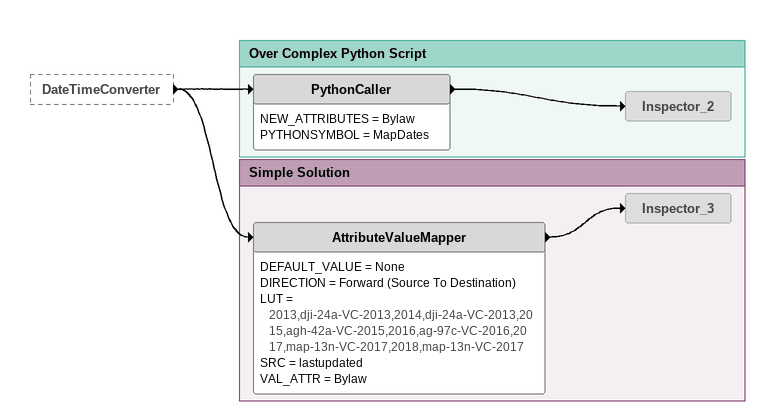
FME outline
DateTimeConverter [outside]
    -> AttributeValueMapper
    -> PythonCaller

Bookmark: Over Complex Python Script
PythonCaller
    NEW_ATTRIBUTES = Bylaw
    PYTHONSYMBOL = MapDates
    -> Inspector_2
Inspector_2 [off]

Bookmark: Simple Solution
AttributeValueMapper
    DEFAULT_VALUE = None
    DIRECTION = Forward (Source To Destination)
    LUT = 2013,dji-24a-VC-2013,2014,dji-24a-VC-2013,2015,agh-42a-VC-2015,2016,ag-97c-VC-2016,2017,map-13n-VC-2017,2018,map-13n-VC-2017
    SRC = lastupdated
    VAL_ATTR = Bylaw
    -> Inspector_3
Inspector_3 [off]
